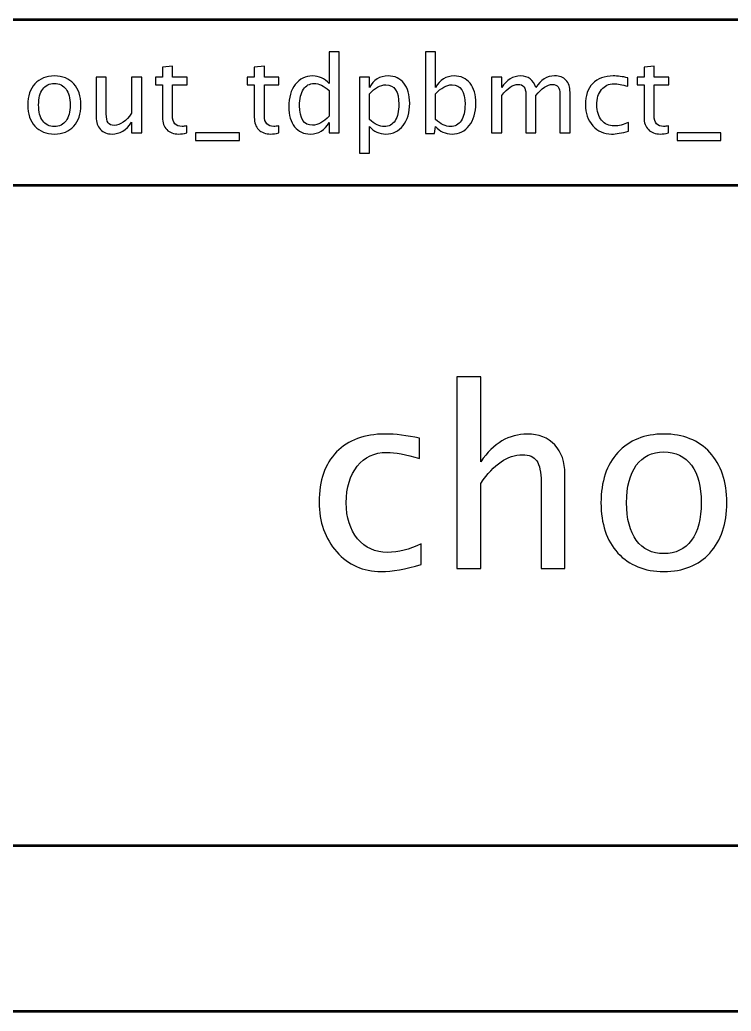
# Model space of a CAD drawing. Header units: centimetres. Extents: x -71 to 58, y -28 to 40.
# Drawn here: x 20.15 to 28.75, y -8.5 to 3.5 of the extents above; entities that cross this region are included whole.
import ezdxf

# ---------------------------------------------------------------- set-up
doc = ezdxf.new("R2010")
doc.units = ezdxf.units.CM
doc.header["$MEASUREMENT"] = 0
doc.layers.add('Layer 1', color=7, linetype='Continuous')

msp = doc.modelspace()

# ---------------------------------------------------------------- linework, layer by layer
at = {"layer": 'Layer 1', "lineweight": 53}
for points in [[(12.5, 1.49999), (47.5, 1.49999), (47.5, 3.49999), (12.5, 3.49999), (12.5, 1.49999)], [(12.5, -8.50001), (47.5, -8.50001), (47.5, -6.50001), (12.5, -6.50001), (12.5, -8.50001)]]:
    msp.add_lwpolyline(points, close=True, dxfattribs=at)
at = {"layer": 'Layer 1'}
for points, knots in [([(23.88681, 2.13254), (23.88681, 2.13254), (23.88681, 2.25905), (23.88681, 2.25905), (23.88681, 2.25905), (23.83701, 2.16454), (23.762, 2.11728), (23.66176, 2.11728), (23.66176, 2.11728), (23.58039, 2.11728), (23.5164, 2.14674), (23.46978, 2.20586), (23.46978, 2.20586), (23.42316, 2.26498), (23.39985, 2.34572), (23.39985, 2.44807), (23.39985, 2.44807), (23.39985, 2.55996), (23.42634, 2.65002), (23.4791, 2.71825), (23.4791, 2.71825), (23.53208, 2.78627), (23.60158, 2.82039), (23.68783, 2.82039), (23.68783, 2.82039), (23.76772, 2.82039), (23.83426, 2.78987), (23.88681, 2.72863), (23.88681, 2.72863), (23.88681, 2.72863), (23.88681, 3.11282), (23.88681, 3.11282), (23.88681, 3.11282), (23.88681, 3.11282), (24.00887, 3.11282), (24.00887, 3.11282), (24.00887, 3.11282), (24.00887, 3.11282), (24.00887, 2.13254), (24.00887, 2.13254), (24.00887, 2.13254), (24.00887, 2.13254), (23.88681, 2.13254), (23.88681, 2.13254)], [0, 0, 0, 0, 0.08333333, 0.08333333, 0.08333333, 0.08333333, 0.16666667, 0.16666667, 0.16666667, 0.16666667, 0.25, 0.25, 0.25, 0.25, 0.33333333, 0.33333333, 0.33333333, 0.33333333, 0.41666667, 0.41666667, 0.41666667, 0.41666667, 0.5, 0.5, 0.5, 0.5, 0.58333333, 0.58333333, 0.58333333, 0.58333333, 0.66666667, 0.66666667, 0.66666667, 0.66666667, 0.75, 0.75, 0.75, 0.75, 0.83333333, 0.83333333, 0.83333333, 0.83333333, 1, 1, 1, 1]), ([(25.05357, 2.12491), (25.05357, 2.12491), (25.05357, 3.11282), (25.05357, 3.11282), (25.05357, 3.11282), (25.05357, 3.11282), (25.17563, 3.11282), (25.17563, 3.11282), (25.17563, 3.11282), (25.17563, 3.11282), (25.17563, 2.67905), (25.17563, 2.67905), (25.17563, 2.67905), (25.22564, 2.77335), (25.30086, 2.82039), (25.4011, 2.82039), (25.4011, 2.82039), (25.48226, 2.82039), (25.54604, 2.79093), (25.59266, 2.73181), (25.59266, 2.73181), (25.63928, 2.67269), (25.66259, 2.59195), (25.66259, 2.4896), (25.66259, 2.4896), (25.66259, 2.37814), (25.6361, 2.28808), (25.58333, 2.21985), (25.58333, 2.21985), (25.53057, 2.1514), (25.46106, 2.11728), (25.37503, 2.11728), (25.37503, 2.11728), (25.29514, 2.11728), (25.2286, 2.1478), (25.17563, 2.20904), (25.17563, 2.20904), (25.17563, 2.20904), (25.16079, 2.12491), (25.16079, 2.12491), (25.16079, 2.12491), (25.16079, 2.12491), (25.05357, 2.12491), (25.05357, 2.12491)], [0, 0, 0, 0, 0.08333333, 0.08333333, 0.08333333, 0.08333333, 0.16666667, 0.16666667, 0.16666667, 0.16666667, 0.25, 0.25, 0.25, 0.25, 0.33333333, 0.33333333, 0.33333333, 0.33333333, 0.41666667, 0.41666667, 0.41666667, 0.41666667, 0.5, 0.5, 0.5, 0.5, 0.58333333, 0.58333333, 0.58333333, 0.58333333, 0.66666667, 0.66666667, 0.66666667, 0.66666667, 0.75, 0.75, 0.75, 0.75, 0.83333333, 0.83333333, 0.83333333, 0.83333333, 1, 1, 1, 1]), ([(22.16782, 2.13275), (22.1301, 2.12237), (22.09725, 2.11728), (22.06949, 2.11728), (22.06949, 2.11728), (22.00719, 2.11728), (21.95867, 2.13508), (21.92391, 2.17068), (21.92391, 2.17068), (21.88895, 2.20628), (21.87157, 2.25566), (21.87157, 2.31902), (21.87157, 2.31902), (21.87157, 2.31902), (21.87157, 2.71486), (21.87157, 2.71486), (21.87157, 2.71486), (21.87157, 2.71486), (21.78724, 2.71486), (21.78724, 2.71486), (21.78724, 2.71486), (21.78724, 2.71486), (21.78724, 2.8064), (21.78724, 2.8064), (21.78724, 2.8064), (21.78724, 2.8064), (21.87157, 2.8064), (21.87157, 2.8064), (21.87157, 2.8064), (21.87157, 2.8064), (21.87157, 2.92825), (21.87157, 2.92825), (21.87157, 2.92825), (21.87157, 2.92825), (21.99363, 2.9399), (21.99363, 2.9399), (21.99363, 2.9399), (21.99363, 2.9399), (21.99363, 2.8064), (21.99363, 2.8064), (21.99363, 2.8064), (21.99363, 2.8064), (22.17036, 2.8064), (22.17036, 2.8064), (22.17036, 2.8064), (22.17036, 2.8064), (22.17036, 2.71486), (22.17036, 2.71486), (22.17036, 2.71486), (22.17036, 2.71486), (21.99363, 2.71486), (21.99363, 2.71486), (21.99363, 2.71486), (21.99363, 2.71486), (21.99363, 2.34106), (21.99363, 2.34106), (21.99363, 2.34106), (21.99363, 2.2529), (22.03199, 2.20883), (22.10849, 2.20883), (22.10849, 2.20883), (22.1248, 2.20883), (22.14451, 2.21158), (22.16782, 2.21688), (22.16782, 2.21688), (22.16782, 2.21688), (22.16782, 2.13275), (22.16782, 2.13275)], [0, 0, 0, 0, 0.05555556, 0.05555556, 0.05555556, 0.05555556, 0.11111111, 0.11111111, 0.11111111, 0.11111111, 0.16666667, 0.16666667, 0.16666667, 0.16666667, 0.22222222, 0.22222222, 0.22222222, 0.22222222, 0.27777778, 0.27777778, 0.27777778, 0.27777778, 0.33333333, 0.33333333, 0.33333333, 0.33333333, 0.38888889, 0.38888889, 0.38888889, 0.38888889, 0.44444444, 0.44444444, 0.44444444, 0.44444444, 0.5, 0.5, 0.5, 0.5, 0.55555556, 0.55555556, 0.55555556, 0.55555556, 0.61111111, 0.61111111, 0.61111111, 0.61111111, 0.66666667, 0.66666667, 0.66666667, 0.66666667, 0.72222222, 0.72222222, 0.72222222, 0.72222222, 0.77777778, 0.77777778, 0.77777778, 0.77777778, 0.83333333, 0.83333333, 0.83333333, 0.83333333, 0.88888889, 0.88888889, 0.88888889, 0.88888889, 1, 1, 1, 1]), ([(23.27906, 2.13275), (23.24134, 2.12237), (23.20849, 2.11728), (23.18073, 2.11728), (23.18073, 2.11728), (23.11843, 2.11728), (23.06991, 2.13508), (23.03515, 2.17068), (23.03515, 2.17068), (23.00019, 2.20628), (22.98281, 2.25566), (22.98281, 2.31902), (22.98281, 2.31902), (22.98281, 2.31902), (22.98281, 2.71486), (22.98281, 2.71486), (22.98281, 2.71486), (22.98281, 2.71486), (22.89848, 2.71486), (22.89848, 2.71486), (22.89848, 2.71486), (22.89848, 2.71486), (22.89848, 2.8064), (22.89848, 2.8064), (22.89848, 2.8064), (22.89848, 2.8064), (22.98281, 2.8064), (22.98281, 2.8064), (22.98281, 2.8064), (22.98281, 2.8064), (22.98281, 2.92825), (22.98281, 2.92825), (22.98281, 2.92825), (22.98281, 2.92825), (23.10487, 2.9399), (23.10487, 2.9399), (23.10487, 2.9399), (23.10487, 2.9399), (23.10487, 2.8064), (23.10487, 2.8064), (23.10487, 2.8064), (23.10487, 2.8064), (23.2816, 2.8064), (23.2816, 2.8064), (23.2816, 2.8064), (23.2816, 2.8064), (23.2816, 2.71486), (23.2816, 2.71486), (23.2816, 2.71486), (23.2816, 2.71486), (23.10487, 2.71486), (23.10487, 2.71486), (23.10487, 2.71486), (23.10487, 2.71486), (23.10487, 2.34106), (23.10487, 2.34106), (23.10487, 2.34106), (23.10487, 2.2529), (23.14323, 2.20883), (23.21973, 2.20883), (23.21973, 2.20883), (23.23604, 2.20883), (23.25575, 2.21158), (23.27906, 2.21688), (23.27906, 2.21688), (23.27906, 2.21688), (23.27906, 2.13275), (23.27906, 2.13275)], [0, 0, 0, 0, 0.05555556, 0.05555556, 0.05555556, 0.05555556, 0.11111111, 0.11111111, 0.11111111, 0.11111111, 0.16666667, 0.16666667, 0.16666667, 0.16666667, 0.22222222, 0.22222222, 0.22222222, 0.22222222, 0.27777778, 0.27777778, 0.27777778, 0.27777778, 0.33333333, 0.33333333, 0.33333333, 0.33333333, 0.38888889, 0.38888889, 0.38888889, 0.38888889, 0.44444444, 0.44444444, 0.44444444, 0.44444444, 0.5, 0.5, 0.5, 0.5, 0.55555556, 0.55555556, 0.55555556, 0.55555556, 0.61111111, 0.61111111, 0.61111111, 0.61111111, 0.66666667, 0.66666667, 0.66666667, 0.66666667, 0.72222222, 0.72222222, 0.72222222, 0.72222222, 0.77777778, 0.77777778, 0.77777778, 0.77777778, 0.83333333, 0.83333333, 0.83333333, 0.83333333, 0.88888889, 0.88888889, 0.88888889, 0.88888889, 1, 1, 1, 1]), ([(27.99335, 2.13275), (27.95563, 2.12237), (27.92278, 2.11728), (27.89502, 2.11728), (27.89502, 2.11728), (27.83272, 2.11728), (27.7842, 2.13508), (27.74944, 2.17068), (27.74944, 2.17068), (27.71448, 2.20628), (27.6971, 2.25566), (27.6971, 2.31902), (27.6971, 2.31902), (27.6971, 2.31902), (27.6971, 2.71486), (27.6971, 2.71486), (27.6971, 2.71486), (27.6971, 2.71486), (27.61277, 2.71486), (27.61277, 2.71486), (27.61277, 2.71486), (27.61277, 2.71486), (27.61277, 2.8064), (27.61277, 2.8064), (27.61277, 2.8064), (27.61277, 2.8064), (27.6971, 2.8064), (27.6971, 2.8064), (27.6971, 2.8064), (27.6971, 2.8064), (27.6971, 2.92825), (27.6971, 2.92825), (27.6971, 2.92825), (27.6971, 2.92825), (27.81916, 2.9399), (27.81916, 2.9399), (27.81916, 2.9399), (27.81916, 2.9399), (27.81916, 2.8064), (27.81916, 2.8064), (27.81916, 2.8064), (27.81916, 2.8064), (27.99589, 2.8064), (27.99589, 2.8064), (27.99589, 2.8064), (27.99589, 2.8064), (27.99589, 2.71486), (27.99589, 2.71486), (27.99589, 2.71486), (27.99589, 2.71486), (27.81916, 2.71486), (27.81916, 2.71486), (27.81916, 2.71486), (27.81916, 2.71486), (27.81916, 2.34106), (27.81916, 2.34106), (27.81916, 2.34106), (27.81916, 2.2529), (27.85752, 2.20883), (27.93402, 2.20883), (27.93402, 2.20883), (27.95033, 2.20883), (27.97004, 2.21158), (27.99335, 2.21688), (27.99335, 2.21688), (27.99335, 2.21688), (27.99335, 2.13275), (27.99335, 2.13275)], [0, 0, 0, 0, 0.05555556, 0.05555556, 0.05555556, 0.05555556, 0.11111111, 0.11111111, 0.11111111, 0.11111111, 0.16666667, 0.16666667, 0.16666667, 0.16666667, 0.22222222, 0.22222222, 0.22222222, 0.22222222, 0.27777778, 0.27777778, 0.27777778, 0.27777778, 0.33333333, 0.33333333, 0.33333333, 0.33333333, 0.38888889, 0.38888889, 0.38888889, 0.38888889, 0.44444444, 0.44444444, 0.44444444, 0.44444444, 0.5, 0.5, 0.5, 0.5, 0.55555556, 0.55555556, 0.55555556, 0.55555556, 0.61111111, 0.61111111, 0.61111111, 0.61111111, 0.66666667, 0.66666667, 0.66666667, 0.66666667, 0.72222222, 0.72222222, 0.72222222, 0.72222222, 0.77777778, 0.77777778, 0.77777778, 0.77777778, 0.83333333, 0.83333333, 0.83333333, 0.83333333, 0.88888889, 0.88888889, 0.88888889, 0.88888889, 1, 1, 1, 1]), ([(20.56453, 2.11728), (20.46557, 2.11728), (20.38717, 2.14886), (20.32953, 2.212), (20.32953, 2.212), (20.27168, 2.27515), (20.24286, 2.36098), (20.24286, 2.46926), (20.24286, 2.46926), (20.24286, 2.57733), (20.27168, 2.66294), (20.32953, 2.72588), (20.32953, 2.72588), (20.38717, 2.78881), (20.46557, 2.82039), (20.56453, 2.82039), (20.56453, 2.82039), (20.66349, 2.82039), (20.7419, 2.78881), (20.79954, 2.72588), (20.79954, 2.72588), (20.85739, 2.66294), (20.88621, 2.57733), (20.88621, 2.46926), (20.88621, 2.46926), (20.88621, 2.36098), (20.85739, 2.27515), (20.79954, 2.212), (20.79954, 2.212), (20.7419, 2.14886), (20.66349, 2.11728), (20.56453, 2.11728)], [0, 0, 0, 0, 0.11111111, 0.11111111, 0.11111111, 0.11111111, 0.22222222, 0.22222222, 0.22222222, 0.22222222, 0.33333333, 0.33333333, 0.33333333, 0.33333333, 0.44444444, 0.44444444, 0.44444444, 0.44444444, 0.55555556, 0.55555556, 0.55555556, 0.55555556, 0.66666667, 0.66666667, 0.66666667, 0.66666667, 0.77777778, 0.77777778, 0.77777778, 0.77777778, 1, 1, 1, 1]), ([(21.49947, 2.13254), (21.49947, 2.13254), (21.49947, 2.25926), (21.49947, 2.25926), (21.49947, 2.25926), (21.43441, 2.16454), (21.35537, 2.11728), (21.26255, 2.11728), (21.26255, 2.11728), (21.20364, 2.11728), (21.15681, 2.13572), (21.12206, 2.1728), (21.12206, 2.1728), (21.0871, 2.20989), (21.06972, 2.25968), (21.06972, 2.32262), (21.06972, 2.32262), (21.06972, 2.32262), (21.06972, 2.8064), (21.06972, 2.8064), (21.06972, 2.8064), (21.06972, 2.8064), (21.19178, 2.8064), (21.19178, 2.8064), (21.19178, 2.8064), (21.19178, 2.8064), (21.19178, 2.36246), (21.19178, 2.36246), (21.19178, 2.36246), (21.19178, 2.31181), (21.19919, 2.276), (21.21382, 2.25481), (21.21382, 2.25481), (21.22865, 2.23341), (21.25323, 2.22281), (21.28777, 2.22281), (21.28777, 2.22281), (21.36236, 2.22281), (21.43314, 2.27176), (21.49947, 2.36988), (21.49947, 2.36988), (21.49947, 2.36988), (21.49947, 2.8064), (21.49947, 2.8064), (21.49947, 2.8064), (21.49947, 2.8064), (21.62152, 2.8064), (21.62152, 2.8064), (21.62152, 2.8064), (21.62152, 2.8064), (21.62152, 2.13254), (21.62152, 2.13254), (21.62152, 2.13254), (21.62152, 2.13254), (21.49947, 2.13254), (21.49947, 2.13254)], [0, 0, 0, 0, 0.06666667, 0.06666667, 0.06666667, 0.06666667, 0.13333333, 0.13333333, 0.13333333, 0.13333333, 0.2, 0.2, 0.2, 0.2, 0.26666667, 0.26666667, 0.26666667, 0.26666667, 0.33333333, 0.33333333, 0.33333333, 0.33333333, 0.4, 0.4, 0.4, 0.4, 0.46666667, 0.46666667, 0.46666667, 0.46666667, 0.53333333, 0.53333333, 0.53333333, 0.53333333, 0.6, 0.6, 0.6, 0.6, 0.66666667, 0.66666667, 0.66666667, 0.66666667, 0.73333333, 0.73333333, 0.73333333, 0.73333333, 0.8, 0.8, 0.8, 0.8, 0.86666667, 0.86666667, 0.86666667, 0.86666667, 1, 1, 1, 1]), ([(24.25341, 1.88715), (24.25341, 1.88715), (24.25341, 2.8064), (24.25341, 2.8064), (24.25341, 2.8064), (24.25341, 2.8064), (24.37547, 2.8064), (24.37547, 2.8064), (24.37547, 2.8064), (24.37547, 2.8064), (24.37547, 2.67905), (24.37547, 2.67905), (24.37547, 2.67905), (24.42548, 2.77335), (24.5007, 2.82039), (24.60094, 2.82039), (24.60094, 2.82039), (24.6821, 2.82039), (24.74588, 2.79093), (24.7925, 2.73181), (24.7925, 2.73181), (24.83912, 2.67269), (24.86243, 2.59195), (24.86243, 2.4896), (24.86243, 2.4896), (24.86243, 2.37814), (24.83594, 2.28808), (24.78317, 2.21985), (24.78317, 2.21985), (24.73041, 2.1514), (24.6609, 2.11728), (24.57487, 2.11728), (24.57487, 2.11728), (24.49498, 2.11728), (24.42844, 2.1478), (24.37547, 2.20904), (24.37547, 2.20904), (24.37547, 2.20904), (24.37547, 1.88715), (24.37547, 1.88715), (24.37547, 1.88715), (24.37547, 1.88715), (24.25341, 1.88715), (24.25341, 1.88715)], [0, 0, 0, 0, 0.08333333, 0.08333333, 0.08333333, 0.08333333, 0.16666667, 0.16666667, 0.16666667, 0.16666667, 0.25, 0.25, 0.25, 0.25, 0.33333333, 0.33333333, 0.33333333, 0.33333333, 0.41666667, 0.41666667, 0.41666667, 0.41666667, 0.5, 0.5, 0.5, 0.5, 0.58333333, 0.58333333, 0.58333333, 0.58333333, 0.66666667, 0.66666667, 0.66666667, 0.66666667, 0.75, 0.75, 0.75, 0.75, 0.83333333, 0.83333333, 0.83333333, 0.83333333, 1, 1, 1, 1]), ([(25.85373, 2.13254), (25.85373, 2.13254), (25.85373, 2.8064), (25.85373, 2.8064), (25.85373, 2.8064), (25.85373, 2.8064), (25.97579, 2.8064), (25.97579, 2.8064), (25.97579, 2.8064), (25.97579, 2.8064), (25.97579, 2.67905), (25.97579, 2.67905), (25.97579, 2.67905), (26.03533, 2.77335), (26.11162, 2.82039), (26.20507, 2.82039), (26.20507, 2.82039), (26.29513, 2.82039), (26.35637, 2.77335), (26.389, 2.67905), (26.389, 2.67905), (26.44685, 2.77419), (26.52229, 2.82166), (26.6149, 2.82166), (26.6149, 2.82166), (26.67402, 2.82166), (26.72, 2.80428), (26.75285, 2.76932), (26.75285, 2.76932), (26.78569, 2.73435), (26.80222, 2.6854), (26.80222, 2.62247), (26.80222, 2.62247), (26.80222, 2.62247), (26.80222, 2.13254), (26.80222, 2.13254), (26.80222, 2.13254), (26.80222, 2.13254), (26.68016, 2.13254), (26.68016, 2.13254), (26.68016, 2.13254), (26.68016, 2.13254), (26.68016, 2.60234), (26.68016, 2.60234), (26.68016, 2.60234), (26.68016, 2.67905), (26.64965, 2.7174), (26.58862, 2.7174), (26.58862, 2.7174), (26.52526, 2.7174), (26.45872, 2.67269), (26.389, 2.58305), (26.389, 2.58305), (26.389, 2.58305), (26.389, 2.13254), (26.389, 2.13254), (26.389, 2.13254), (26.389, 2.13254), (26.26695, 2.13254), (26.26695, 2.13254), (26.26695, 2.13254), (26.26695, 2.13254), (26.26695, 2.60276), (26.26695, 2.60276), (26.26695, 2.60276), (26.26695, 2.68011), (26.23601, 2.71867), (26.17392, 2.71867), (26.17392, 2.71867), (26.11225, 2.71867), (26.04614, 2.67375), (25.97579, 2.58369), (25.97579, 2.58369), (25.97579, 2.58369), (25.97579, 2.13254), (25.97579, 2.13254), (25.97579, 2.13254), (25.97579, 2.13254), (25.85373, 2.13254), (25.85373, 2.13254)], [0, 0, 0, 0, 0.04761905, 0.04761905, 0.04761905, 0.04761905, 0.0952381, 0.0952381, 0.0952381, 0.0952381, 0.14285714, 0.14285714, 0.14285714, 0.14285714, 0.19047619, 0.19047619, 0.19047619, 0.19047619, 0.23809524, 0.23809524, 0.23809524, 0.23809524, 0.28571429, 0.28571429, 0.28571429, 0.28571429, 0.33333333, 0.33333333, 0.33333333, 0.33333333, 0.38095238, 0.38095238, 0.38095238, 0.38095238, 0.42857143, 0.42857143, 0.42857143, 0.42857143, 0.47619048, 0.47619048, 0.47619048, 0.47619048, 0.52380952, 0.52380952, 0.52380952, 0.52380952, 0.57142857, 0.57142857, 0.57142857, 0.57142857, 0.61904762, 0.61904762, 0.61904762, 0.61904762, 0.66666667, 0.66666667, 0.66666667, 0.66666667, 0.71428571, 0.71428571, 0.71428571, 0.71428571, 0.76190476, 0.76190476, 0.76190476, 0.76190476, 0.80952381, 0.80952381, 0.80952381, 0.80952381, 0.85714286, 0.85714286, 0.85714286, 0.85714286, 0.9047619, 0.9047619, 0.9047619, 0.9047619, 1, 1, 1, 1]), ([(27.50872, 2.15288), (27.42968, 2.12915), (27.36144, 2.11728), (27.30402, 2.11728), (27.30402, 2.11728), (27.2129, 2.11728), (27.13746, 2.15098), (27.07749, 2.21815), (27.07749, 2.21815), (27.01752, 2.28554), (26.98743, 2.37051), (26.98743, 2.47286), (26.98743, 2.47286), (26.98743, 2.58221), (27.01709, 2.6676), (27.07643, 2.72863), (27.07643, 2.72863), (27.13576, 2.78987), (27.21862, 2.82039), (27.325, 2.82039), (27.325, 2.82039), (27.37734, 2.82039), (27.43625, 2.81318), (27.50109, 2.79877), (27.50109, 2.79877), (27.50109, 2.79877), (27.50109, 2.69579), (27.50109, 2.69579), (27.50109, 2.69579), (27.43222, 2.71613), (27.37606, 2.7263), (27.33284, 2.7263), (27.33284, 2.7263), (27.27011, 2.7263), (27.21989, 2.70278), (27.18238, 2.65595), (27.18238, 2.65595), (27.14487, 2.60912), (27.12601, 2.54661), (27.12601, 2.46862), (27.12601, 2.46862), (27.12601, 2.39297), (27.14551, 2.33194), (27.18429, 2.28511), (27.18429, 2.28511), (27.22307, 2.23849), (27.27371, 2.21518), (27.33665, 2.21518), (27.33665, 2.21518), (27.39238, 2.21518), (27.4496, 2.22959), (27.50872, 2.25841), (27.50872, 2.25841), (27.50872, 2.25841), (27.50872, 2.15288), (27.50872, 2.15288)], [0, 0, 0, 0, 0.06666667, 0.06666667, 0.06666667, 0.06666667, 0.13333333, 0.13333333, 0.13333333, 0.13333333, 0.2, 0.2, 0.2, 0.2, 0.26666667, 0.26666667, 0.26666667, 0.26666667, 0.33333333, 0.33333333, 0.33333333, 0.33333333, 0.4, 0.4, 0.4, 0.4, 0.46666667, 0.46666667, 0.46666667, 0.46666667, 0.53333333, 0.53333333, 0.53333333, 0.53333333, 0.6, 0.6, 0.6, 0.6, 0.66666667, 0.66666667, 0.66666667, 0.66666667, 0.73333333, 0.73333333, 0.73333333, 0.73333333, 0.8, 0.8, 0.8, 0.8, 0.86666667, 0.86666667, 0.86666667, 0.86666667, 1, 1, 1, 1]), ([(20.56432, 2.20883), (20.62471, 2.20883), (20.67176, 2.2315), (20.70524, 2.27706), (20.70524, 2.27706), (20.73851, 2.32241), (20.75525, 2.38662), (20.75525, 2.46926), (20.75525, 2.46926), (20.75525, 2.55169), (20.73851, 2.61569), (20.70524, 2.66104), (20.70524, 2.66104), (20.67176, 2.70617), (20.62471, 2.72885), (20.56432, 2.72885), (20.56432, 2.72885), (20.50371, 2.72885), (20.45667, 2.70617), (20.42361, 2.66104), (20.42361, 2.66104), (20.39034, 2.61569), (20.37382, 2.55169), (20.37382, 2.46926), (20.37382, 2.46926), (20.37382, 2.38662), (20.39034, 2.32241), (20.42361, 2.27706), (20.42361, 2.27706), (20.45667, 2.2315), (20.50371, 2.20883), (20.56432, 2.20883)], [0, 0, 0, 0, 0.11111111, 0.11111111, 0.11111111, 0.11111111, 0.22222222, 0.22222222, 0.22222222, 0.22222222, 0.33333333, 0.33333333, 0.33333333, 0.33333333, 0.44444444, 0.44444444, 0.44444444, 0.44444444, 0.55555556, 0.55555556, 0.55555556, 0.55555556, 0.66666667, 0.66666667, 0.66666667, 0.66666667, 0.77777778, 0.77777778, 0.77777778, 0.77777778, 1, 1, 1, 1]), ([(23.88681, 2.64514), (23.82345, 2.70087), (23.76348, 2.72885), (23.70669, 2.72885), (23.70669, 2.72885), (23.65075, 2.72885), (23.60752, 2.70554), (23.57679, 2.6587), (23.57679, 2.6587), (23.54606, 2.61208), (23.53081, 2.54597), (23.53081, 2.46036), (23.53081, 2.46036), (23.53081, 2.30291), (23.58294, 2.22408), (23.68741, 2.22408), (23.68741, 2.22408), (23.75522, 2.22408), (23.82175, 2.26117), (23.88681, 2.33512), (23.88681, 2.33512), (23.88681, 2.33512), (23.88681, 2.64514), (23.88681, 2.64514)], [0, 0, 0, 0, 0.14285714, 0.14285714, 0.14285714, 0.14285714, 0.28571429, 0.28571429, 0.28571429, 0.28571429, 0.42857143, 0.42857143, 0.42857143, 0.42857143, 0.57142857, 0.57142857, 0.57142857, 0.57142857, 0.71428571, 0.71428571, 0.71428571, 0.71428571, 1, 1, 1, 1]), ([(24.37547, 2.29317), (24.4384, 2.23701), (24.49837, 2.20883), (24.55538, 2.20883), (24.55538, 2.20883), (24.61153, 2.20883), (24.65497, 2.23235), (24.68549, 2.27918), (24.68549, 2.27918), (24.71621, 2.32601), (24.73147, 2.39191), (24.73147, 2.4771), (24.73147, 2.4771), (24.73147, 2.63476), (24.67934, 2.71359), (24.57508, 2.71359), (24.57508, 2.71359), (24.50685, 2.71359), (24.44031, 2.67672), (24.37547, 2.60276), (24.37547, 2.60276), (24.37547, 2.60276), (24.37547, 2.29317), (24.37547, 2.29317)], [0, 0, 0, 0, 0.14285714, 0.14285714, 0.14285714, 0.14285714, 0.28571429, 0.28571429, 0.28571429, 0.28571429, 0.42857143, 0.42857143, 0.42857143, 0.42857143, 0.57142857, 0.57142857, 0.57142857, 0.57142857, 0.71428571, 0.71428571, 0.71428571, 0.71428571, 1, 1, 1, 1]), ([(25.17563, 2.29317), (25.23856, 2.23701), (25.29853, 2.20883), (25.35554, 2.20883), (25.35554, 2.20883), (25.41169, 2.20883), (25.45513, 2.23235), (25.48565, 2.27918), (25.48565, 2.27918), (25.51637, 2.32601), (25.53163, 2.39191), (25.53163, 2.4771), (25.53163, 2.4771), (25.53163, 2.63476), (25.4795, 2.71359), (25.37524, 2.71359), (25.37524, 2.71359), (25.30701, 2.71359), (25.24047, 2.67672), (25.17563, 2.60276), (25.17563, 2.60276), (25.17563, 2.60276), (25.17563, 2.29317), (25.17563, 2.29317)], [0, 0, 0, 0, 0.14285714, 0.14285714, 0.14285714, 0.14285714, 0.28571429, 0.28571429, 0.28571429, 0.28571429, 0.42857143, 0.42857143, 0.42857143, 0.42857143, 0.57142857, 0.57142857, 0.57142857, 0.57142857, 0.71428571, 0.71428571, 0.71428571, 0.71428571, 1, 1, 1, 1]), ([(22.27335, 2.041), (22.27335, 2.041), (22.27335, 2.13254), (22.27335, 2.13254), (22.27335, 2.13254), (22.27335, 2.13254), (22.80227, 2.13254), (22.80227, 2.13254), (22.80227, 2.13254), (22.80227, 2.13254), (22.80227, 2.041), (22.80227, 2.041), (22.80227, 2.041), (22.80227, 2.041), (22.27335, 2.041), (22.27335, 2.041)], [0, 0, 0, 0, 0.2, 0.2, 0.2, 0.2, 0.4, 0.4, 0.4, 0.4, 0.6, 0.6, 0.6, 0.6, 1, 1, 1, 1]), ([(28.09888, 2.041), (28.09888, 2.041), (28.09888, 2.13254), (28.09888, 2.13254), (28.09888, 2.13254), (28.09888, 2.13254), (28.6278, 2.13254), (28.6278, 2.13254), (28.6278, 2.13254), (28.6278, 2.13254), (28.6278, 2.041), (28.6278, 2.041), (28.6278, 2.041), (28.6278, 2.041), (28.09888, 2.041), (28.09888, 2.041)], [0, 0, 0, 0, 0.2, 0.2, 0.2, 0.2, 0.4, 0.4, 0.4, 0.4, 0.6, 0.6, 0.6, 0.6, 1, 1, 1, 1]), ([(25.43465, -3.14203), (25.43465, -3.14203), (25.43465, -0.82187), (25.43465, -0.82187), (25.43465, -0.82187), (25.43465, -0.82187), (25.72354, -0.82187), (25.72354, -0.82187), (25.72354, -0.82187), (25.72354, -0.82187), (25.72354, -1.84854), (25.72354, -1.84854), (25.72354, -1.84854), (25.87652, -1.62535), (26.06409, -1.514), (26.28578, -1.514), (26.28578, -1.514), (26.42521, -1.514), (26.53605, -1.55764), (26.6178, -1.64541), (26.6178, -1.64541), (26.69956, -1.73268), (26.74068, -1.85054), (26.74068, -1.998), (26.74068, -1.998), (26.74068, -1.998), (26.74068, -3.14203), (26.74068, -3.14203), (26.74068, -3.14203), (26.74068, -3.14203), (26.45179, -3.14203), (26.45179, -3.14203), (26.45179, -3.14203), (26.45179, -3.14203), (26.45179, -2.09229), (26.45179, -2.09229), (26.45179, -2.09229), (26.45179, -1.97392), (26.43424, -1.88966), (26.39963, -1.83951), (26.39963, -1.83951), (26.36452, -1.78885), (26.30684, -1.76378), (26.2261, -1.76378), (26.2261, -1.76378), (26.04855, -1.76378), (25.88103, -1.87963), (25.72354, -2.11135), (25.72354, -2.11135), (25.72354, -2.11135), (25.72354, -3.14203), (25.72354, -3.14203), (25.72354, -3.14203), (25.72354, -3.14203), (25.43465, -3.14203), (25.43465, -3.14203)], [0, 0, 0, 0, 0.06666667, 0.06666667, 0.06666667, 0.06666667, 0.13333333, 0.13333333, 0.13333333, 0.13333333, 0.2, 0.2, 0.2, 0.2, 0.26666667, 0.26666667, 0.26666667, 0.26666667, 0.33333333, 0.33333333, 0.33333333, 0.33333333, 0.4, 0.4, 0.4, 0.4, 0.46666667, 0.46666667, 0.46666667, 0.46666667, 0.53333333, 0.53333333, 0.53333333, 0.53333333, 0.6, 0.6, 0.6, 0.6, 0.66666667, 0.66666667, 0.66666667, 0.66666667, 0.73333333, 0.73333333, 0.73333333, 0.73333333, 0.8, 0.8, 0.8, 0.8, 0.86666667, 0.86666667, 0.86666667, 0.86666667, 1, 1, 1, 1]), ([(25.00081, -3.09388), (24.81373, -3.15005), (24.65223, -3.17814), (24.51631, -3.17814), (24.51631, -3.17814), (24.30065, -3.17814), (24.1221, -3.0984), (23.98016, -2.9394), (23.98016, -2.9394), (23.83822, -2.77991), (23.767, -2.57879), (23.767, -2.33654), (23.767, -2.33654), (23.767, -2.07774), (23.83722, -1.87562), (23.97765, -1.73117), (23.97765, -1.73117), (24.11809, -1.58623), (24.31419, -1.514), (24.56597, -1.514), (24.56597, -1.514), (24.68985, -1.514), (24.82928, -1.53106), (24.98275, -1.56516), (24.98275, -1.56516), (24.98275, -1.56516), (24.98275, -1.80891), (24.98275, -1.80891), (24.98275, -1.80891), (24.81975, -1.76077), (24.68684, -1.73669), (24.58453, -1.73669), (24.58453, -1.73669), (24.43607, -1.73669), (24.3172, -1.79236), (24.22843, -1.90321), (24.22843, -1.90321), (24.13965, -2.01405), (24.09501, -2.162), (24.09501, -2.34657), (24.09501, -2.34657), (24.09501, -2.52563), (24.14116, -2.67007), (24.23294, -2.78092), (24.23294, -2.78092), (24.32472, -2.89126), (24.44459, -2.94643), (24.59355, -2.94643), (24.59355, -2.94643), (24.72546, -2.94643), (24.86088, -2.91232), (25.00081, -2.84411), (25.00081, -2.84411), (25.00081, -2.84411), (25.00081, -3.09388), (25.00081, -3.09388)], [0, 0, 0, 0, 0.06666667, 0.06666667, 0.06666667, 0.06666667, 0.13333333, 0.13333333, 0.13333333, 0.13333333, 0.2, 0.2, 0.2, 0.2, 0.26666667, 0.26666667, 0.26666667, 0.26666667, 0.33333333, 0.33333333, 0.33333333, 0.33333333, 0.4, 0.4, 0.4, 0.4, 0.46666667, 0.46666667, 0.46666667, 0.46666667, 0.53333333, 0.53333333, 0.53333333, 0.53333333, 0.6, 0.6, 0.6, 0.6, 0.66666667, 0.66666667, 0.66666667, 0.66666667, 0.73333333, 0.73333333, 0.73333333, 0.73333333, 0.8, 0.8, 0.8, 0.8, 0.86666667, 0.86666667, 0.86666667, 0.86666667, 1, 1, 1, 1]), ([(27.93738, -3.17814), (27.70316, -3.17814), (27.51759, -3.10341), (27.38116, -2.95395), (27.38116, -2.95395), (27.24424, -2.80449), (27.17603, -2.60136), (27.17603, -2.34507), (27.17603, -2.34507), (27.17603, -2.08928), (27.24424, -1.88665), (27.38116, -1.73769), (27.38116, -1.73769), (27.51759, -1.58873), (27.70316, -1.514), (27.93738, -1.514), (27.93738, -1.514), (28.17161, -1.514), (28.35718, -1.58873), (28.4936, -1.73769), (28.4936, -1.73769), (28.63052, -1.88665), (28.69873, -2.08928), (28.69873, -2.34507), (28.69873, -2.34507), (28.69873, -2.60136), (28.63052, -2.80449), (28.4936, -2.95395), (28.4936, -2.95395), (28.35718, -3.10341), (28.17161, -3.17814), (27.93738, -3.17814)], [0, 0, 0, 0, 0.11111111, 0.11111111, 0.11111111, 0.11111111, 0.22222222, 0.22222222, 0.22222222, 0.22222222, 0.33333333, 0.33333333, 0.33333333, 0.33333333, 0.44444444, 0.44444444, 0.44444444, 0.44444444, 0.55555556, 0.55555556, 0.55555556, 0.55555556, 0.66666667, 0.66666667, 0.66666667, 0.66666667, 0.77777778, 0.77777778, 0.77777778, 0.77777778, 1, 1, 1, 1]), ([(27.93688, -2.96147), (28.07982, -2.96147), (28.19117, -2.90781), (28.27041, -2.79997), (28.27041, -2.79997), (28.34915, -2.69264), (28.38878, -2.54067), (28.38878, -2.34507), (28.38878, -2.34507), (28.38878, -2.14997), (28.34915, -1.9985), (28.27041, -1.89117), (28.27041, -1.89117), (28.19117, -1.78434), (28.07982, -1.73067), (27.93688, -1.73067), (27.93688, -1.73067), (27.79344, -1.73067), (27.68209, -1.78434), (27.60385, -1.89117), (27.60385, -1.89117), (27.52511, -1.9985), (27.48599, -2.14997), (27.48599, -2.34507), (27.48599, -2.34507), (27.48599, -2.54067), (27.52511, -2.69264), (27.60385, -2.79997), (27.60385, -2.79997), (27.68209, -2.90781), (27.79344, -2.96147), (27.93688, -2.96147)], [0, 0, 0, 0, 0.11111111, 0.11111111, 0.11111111, 0.11111111, 0.22222222, 0.22222222, 0.22222222, 0.22222222, 0.33333333, 0.33333333, 0.33333333, 0.33333333, 0.44444444, 0.44444444, 0.44444444, 0.44444444, 0.55555556, 0.55555556, 0.55555556, 0.55555556, 0.66666667, 0.66666667, 0.66666667, 0.66666667, 0.77777778, 0.77777778, 0.77777778, 0.77777778, 1, 1, 1, 1])]:
    msp.add_open_spline(points, degree=3, knots=knots, dxfattribs=at)

doc.saveas('drawing.dxf')
